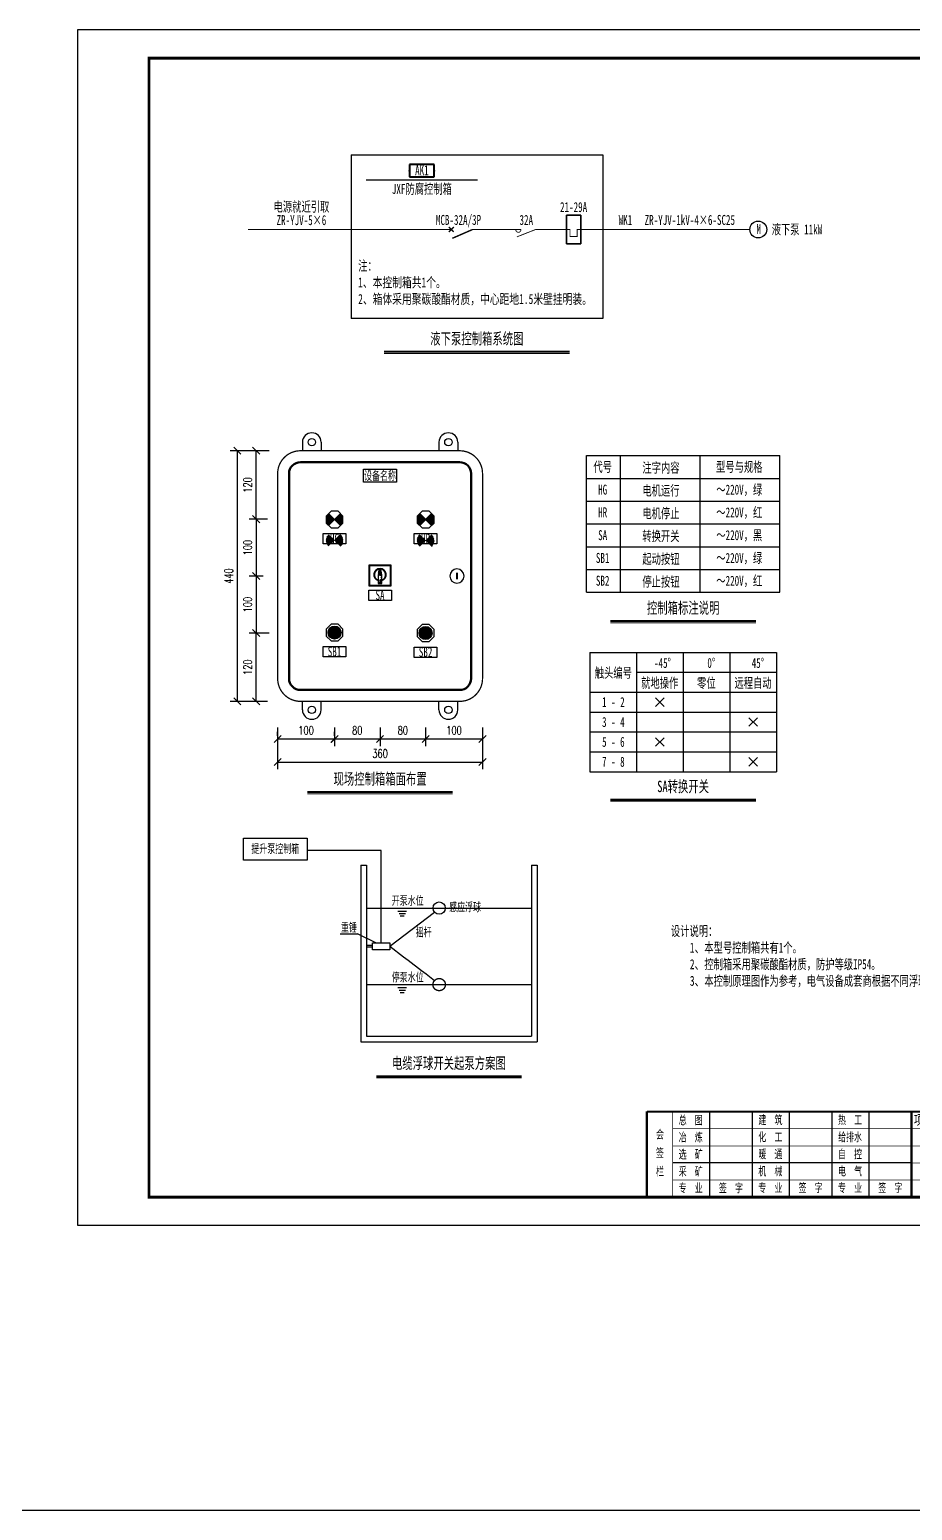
# Model space of a CAD drawing. Header units: millimetres. Extents: x 401220 to 2750366, y -101310 to 943175.
# Drawn here: x 1328851 to 1359874, y 690022 to 742022 of the extents above; entities that cross this region are included whole.
import ezdxf
from ezdxf.enums import TextEntityAlignment as Align

# ---------------------------------------------------------------- set-up
doc = ezdxf.new("R2010")
doc.units = ezdxf.units.MM
for name, pattern in [('事故照明', [800, 600, 0, -200, 0]), ('常规', [20, 10, 0, 10]), ('接地线', [1460, 500, 500, -200, 60, -200])]:
    doc.linetypes.add(name, pattern=pattern)
for name, color, linetype in [('1', 7, 'Continuous'), ('4', 1, 'Continuous'), ('TEXT', 4, 'Continuous'), ('动力平面导线层', 3, '常规'), ('动力平面设备层', 1, 'Continuous'), ('图框', 7, 'Continuous'), ('文字', 7, 'Continuous'), ('标注-照明', 7, 'Continuous'), ('照明平面导线层', 3, 'Continuous'), ('照明平面设备层', 1, 'Continuous'), ('电气-接地设计-接地线', 3, '接地线'), ('高低压系统', 4, 'Continuous')]:
    doc.layers.add(name, color=color, linetype=linetype)
doc.layers.add('CAXA0层', color=7, linetype='Continuous', lineweight=25)
doc.layers.add('SW', color=8, linetype='Continuous', lineweight=20)
doc.styles.add('DIM_FONT', font='txt.shx', dxfattribs={"width": 0.7, "bigfont": 'hzdx.shx'})
doc.styles.add('HZ', font='simsun.ttf', dxfattribs={"width": 0.75})
doc.styles.add('标准', font='NSimSun.ttf', dxfattribs={"width": 0.667})
doc.dimstyles.new('副本 DIM20', dxfattribs={"dimtxt": 300, "dimasz": 2, "dimexe": 250, "dimexo": 300, "dimgap": 150, "dimtad": 1, "dimdec": 4, "dimlfac": 0.05, "dimzin": 0, "dimdsep": 46, "dimtxsty": 'DIM_FONT', "dimblk1": '_DIMX', "dimblk2": '_DIMX', "dimsah": 1, "dimcen": 0.09, "dimadec": 0, "dimazin": 0, "dimtfac": 1, "dimtdec": 4, "dimtix": 1, "dimtmove": 2, "dimatfit": 3, "dimldrblk": '_DIMX', "dimfxl": 250, "dimtolj": 1, "dimtzin": 0, "dimarcsym": 0})

# ---------------------------------------------------------------- blocks, each defined once
blk = doc.blocks.new('_Oblique')
at = {"color": 0, "linetype": 'ByBlock', "lineweight": -2}
blk.add_line((-0.5, -0.5), (0.5, 0.5), dxfattribs=at)
blk = doc.blocks.new('*D37')
at = {"layer": '1', "color": 3, "linetype": 'ByBlock', "lineweight": -2}
for p, q in [((1336886, 727232), (1335900, 727232)), ((1336150, 727232), (1336150, 718432)), ((1336886, 718432), (1335900, 718432))]:
    blk.add_line(p, q, dxfattribs=at)
at = {"layer": 'Defpoints', "color": 0, "linetype": 'ByBlock'}
for p in [(1337186, 727232), (1336150, 718432), (1337186, 718432)]:
    blk.add_point(p, dxfattribs=at)
at = {"layer": '1', "color": 3, "linetype": 'ByBlock', "lineweight": -2, "xscale": 250, "yscale": 250, "zscale": 250}
for p, rotation in [((1336150, 727232), 90), ((1336150, 718432), 270)]:
    blk.add_blockref('_Oblique', p, dxfattribs=dict(at, rotation=rotation))
at = {"layer": '1', "color": 7, "linetype": 'ByBlock', "insert": (1335850, 722832), "char_height": 300, "attachment_point": 5, "rotation": 90, "style": 'DIM_FONT'}
blk.add_mtext('\\A1;440', dxfattribs=at)
blk = doc.blocks.new('_DIMX')
blk.add_line((-150, 0), (150, 0))
at = {"const_width": 50}
blk.add_lwpolyline([(-70, -70), (70, 70)], dxfattribs=at)
blk = doc.blocks.new('*D38')
at = {"layer": '1', "color": 3, "linetype": 'ByBlock', "lineweight": -2}
for p, q in [((1337268, 720832), (1336564, 720832)), ((1336814, 718432), (1336814, 720832)), ((1337209, 718432), (1336564, 718432))]:
    blk.add_line(p, q, dxfattribs=at)
at = {"layer": 'Defpoints', "color": 0, "linetype": 'ByBlock'}
for p in [(1336814, 720832), (1337568, 720832), (1337509, 718432)]:
    blk.add_point(p, dxfattribs=at)
at = {"layer": '1', "color": 3, "linetype": 'ByBlock', "lineweight": -2, "xscale": 250, "yscale": 250, "zscale": 250}
for p, rotation in [((1336814, 720832), 90), ((1336814, 718432), 270)]:
    blk.add_blockref('_Oblique', p, dxfattribs=dict(at, rotation=rotation))
at = {"layer": '1', "color": 7, "linetype": 'ByBlock', "insert": (1336514, 719632), "char_height": 300, "attachment_point": 5, "rotation": 90, "style": 'DIM_FONT'}
blk.add_mtext('\\A1;120', dxfattribs=at)
blk = doc.blocks.new('*D39')
at = {"layer": '1', "color": 3, "linetype": 'ByBlock', "lineweight": -2}
for p, q in [((1336992, 722832), (1336564, 722832)), ((1336814, 722832), (1336814, 720832)), ((1337054, 720832), (1336564, 720832))]:
    blk.add_line(p, q, dxfattribs=at)
at = {"layer": 'Defpoints', "color": 0, "linetype": 'ByBlock'}
for p in [(1337292, 722832), (1336814, 720832), (1337354, 720832)]:
    blk.add_point(p, dxfattribs=at)
at = {"layer": '1', "color": 3, "linetype": 'ByBlock', "lineweight": -2, "xscale": 250, "yscale": 250, "zscale": 250}
for p, rotation in [((1336814, 722832), 90), ((1336814, 720832), 270)]:
    blk.add_blockref('_Oblique', p, dxfattribs=dict(at, rotation=rotation))
at = {"layer": '1', "color": 7, "linetype": 'ByBlock', "insert": (1336514, 721832), "char_height": 300, "attachment_point": 5, "rotation": 90, "style": 'DIM_FONT'}
blk.add_mtext('\\A1;100', dxfattribs=at)
blk = doc.blocks.new('*D40')
at = {"layer": '1', "color": 3, "linetype": 'ByBlock', "lineweight": -2}
for p, q in [((1336992, 724832), (1336564, 724832)), ((1336814, 724832), (1336814, 722832)), ((1337054, 722832), (1336564, 722832))]:
    blk.add_line(p, q, dxfattribs=at)
at = {"layer": 'Defpoints', "color": 0, "linetype": 'ByBlock'}
for p in [(1337292, 724832), (1336814, 722832), (1337354, 722832)]:
    blk.add_point(p, dxfattribs=at)
at = {"layer": '1', "color": 3, "linetype": 'ByBlock', "lineweight": -2, "xscale": 250, "yscale": 250, "zscale": 250}
for p, rotation in [((1336814, 724832), 90), ((1336814, 722832), 270)]:
    blk.add_blockref('_Oblique', p, dxfattribs=dict(at, rotation=rotation))
at = {"layer": '1', "color": 7, "linetype": 'ByBlock', "insert": (1336514, 723832), "char_height": 300, "attachment_point": 5, "rotation": 90, "style": 'DIM_FONT'}
blk.add_mtext('\\A1;100', dxfattribs=at)
blk = doc.blocks.new('*D41')
at = {"layer": '1', "color": 3, "linetype": 'ByBlock', "lineweight": -2}
for p, q in [((1337268, 727232), (1336564, 727232)), ((1336814, 724832), (1336814, 727232)), ((1337209, 724832), (1336564, 724832))]:
    blk.add_line(p, q, dxfattribs=at)
at = {"layer": 'Defpoints', "color": 0, "linetype": 'ByBlock'}
for p in [(1336814, 727232), (1337568, 727232), (1337509, 724832)]:
    blk.add_point(p, dxfattribs=at)
at = {"layer": '1', "color": 3, "linetype": 'ByBlock', "lineweight": -2, "xscale": 250, "yscale": 250, "zscale": 250}
for p, rotation in [((1336814, 727232), 90), ((1336814, 724832), 270)]:
    blk.add_blockref('_Oblique', p, dxfattribs=dict(at, rotation=rotation))
at = {"layer": '1', "color": 7, "linetype": 'ByBlock', "insert": (1336514, 726032), "char_height": 300, "attachment_point": 5, "rotation": 90, "style": 'DIM_FONT'}
blk.add_mtext('\\A1;120', dxfattribs=at)
blk = doc.blocks.new('*D42')
at = {"layer": '1', "color": 3, "linetype": 'ByBlock', "lineweight": -2}
for p, q in [((1341167, 717510), (1341167, 716864)), ((1341167, 717114), (1342768, 717114)), ((1342768, 717510), (1342768, 716864))]:
    blk.add_line(p, q, dxfattribs=at)
at = {"layer": 'Defpoints', "color": 0, "linetype": 'ByBlock'}
for p in [(1341167, 717810), (1342768, 717810), (1342768, 717114)]:
    blk.add_point(p, dxfattribs=at)
at = {"layer": '1', "color": 3, "linetype": 'ByBlock', "lineweight": -2, "xscale": 250, "yscale": 250, "zscale": 250, "rotation": 180}
blk.add_blockref('_Oblique', (1341167, 717114), dxfattribs=at)
at = {"layer": '1', "color": 3, "linetype": 'ByBlock', "lineweight": -2, "xscale": 250, "yscale": 250, "zscale": 250}
blk.add_blockref('_Oblique', (1342768, 717114), dxfattribs=at)
at = {"layer": '1', "color": 7, "linetype": 'ByBlock', "insert": (1341967, 717414), "char_height": 300, "attachment_point": 5, "style": 'DIM_FONT'}
blk.add_mtext('\\A1;80', dxfattribs=at)
blk = doc.blocks.new('*D43')
at = {"layer": '1', "color": 3, "linetype": 'ByBlock', "lineweight": -2}
for p, q in [((1342768, 717510), (1342768, 716864)), ((1342768, 717114), (1344768, 717114)), ((1344768, 717510), (1344768, 716864))]:
    blk.add_line(p, q, dxfattribs=at)
at = {"layer": 'Defpoints', "color": 0, "linetype": 'ByBlock'}
for p in [(1342768, 717810), (1344768, 717810), (1344768, 717114)]:
    blk.add_point(p, dxfattribs=at)
at = {"layer": '1', "color": 3, "linetype": 'ByBlock', "lineweight": -2, "xscale": 250, "yscale": 250, "zscale": 250, "rotation": 180}
blk.add_blockref('_Oblique', (1342768, 717114), dxfattribs=at)
at = {"layer": '1', "color": 3, "linetype": 'ByBlock', "lineweight": -2, "xscale": 250, "yscale": 250, "zscale": 250}
blk.add_blockref('_Oblique', (1344768, 717114), dxfattribs=at)
at = {"layer": '1', "color": 7, "linetype": 'ByBlock', "insert": (1343768, 717414), "char_height": 300, "attachment_point": 5, "style": 'DIM_FONT'}
blk.add_mtext('\\A1;100', dxfattribs=at)
blk = doc.blocks.new('*D44')
at = {"layer": '1', "color": 3, "linetype": 'ByBlock', "lineweight": -2}
for p, q in [((1337568, 717510), (1337568, 716049)), ((1344768, 717510), (1344768, 716049)), ((1337568, 716299), (1344768, 716299))]:
    blk.add_line(p, q, dxfattribs=at)
at = {"layer": 'Defpoints', "color": 0, "linetype": 'ByBlock'}
for p in [(1337568, 717810), (1344768, 717810), (1344768, 716299)]:
    blk.add_point(p, dxfattribs=at)
at = {"layer": '1', "color": 3, "linetype": 'ByBlock', "lineweight": -2, "xscale": 250, "yscale": 250, "zscale": 250, "rotation": 180}
blk.add_blockref('_Oblique', (1337568, 716299), dxfattribs=at)
at = {"layer": '1', "color": 3, "linetype": 'ByBlock', "lineweight": -2, "xscale": 250, "yscale": 250, "zscale": 250}
blk.add_blockref('_Oblique', (1344768, 716299), dxfattribs=at)
at = {"layer": '1', "color": 7, "linetype": 'ByBlock', "insert": (1341168, 716599), "char_height": 300, "attachment_point": 5, "style": 'DIM_FONT'}
blk.add_mtext('\\A1;360', dxfattribs=at)
blk = doc.blocks.new('*D45')
at = {"layer": '1', "color": 3, "linetype": 'ByBlock', "lineweight": -2}
for p, q in [((1337568, 717226), (1337568, 717364)), ((1337568, 717114), (1339568, 717114)), ((1339568, 717226), (1339568, 717364))]:
    blk.add_line(p, q, dxfattribs=at)
at = {"layer": 'Defpoints', "color": 0, "linetype": 'ByBlock'}
for p in [(1339568, 717114), (1337568, 716926), (1339568, 716926)]:
    blk.add_point(p, dxfattribs=at)
at = {"layer": '1', "color": 3, "linetype": 'ByBlock', "lineweight": -2, "xscale": 250, "yscale": 250, "zscale": 250, "rotation": 180}
blk.add_blockref('_Oblique', (1337568, 717114), dxfattribs=at)
at = {"layer": '1', "color": 3, "linetype": 'ByBlock', "lineweight": -2, "xscale": 250, "yscale": 250, "zscale": 250}
blk.add_blockref('_Oblique', (1339568, 717114), dxfattribs=at)
at = {"layer": '1', "color": 7, "linetype": 'ByBlock', "insert": (1338568, 717414), "char_height": 300, "attachment_point": 5, "style": 'DIM_FONT'}
blk.add_mtext('\\A1;100', dxfattribs=at)
blk = doc.blocks.new('*D46')
at = {"layer": '1', "color": 3, "linetype": 'ByBlock', "lineweight": -2}
for p, q in [((1339565, 717510), (1339565, 716864)), ((1339565, 717114), (1341167, 717114)), ((1341167, 717510), (1341167, 716864))]:
    blk.add_line(p, q, dxfattribs=at)
at = {"layer": 'Defpoints', "color": 0, "linetype": 'ByBlock'}
for p in [(1339565, 717810), (1341167, 717810), (1341167, 717114)]:
    blk.add_point(p, dxfattribs=at)
at = {"layer": '1', "color": 3, "linetype": 'ByBlock', "lineweight": -2, "xscale": 250, "yscale": 250, "zscale": 250, "rotation": 180}
blk.add_blockref('_Oblique', (1339565, 717114), dxfattribs=at)
at = {"layer": '1', "color": 3, "linetype": 'ByBlock', "lineweight": -2, "xscale": 250, "yscale": 250, "zscale": 250}
blk.add_blockref('_Oblique', (1341167, 717114), dxfattribs=at)
at = {"layer": '1', "color": 7, "linetype": 'ByBlock', "insert": (1340366, 717414), "char_height": 300, "attachment_point": 5, "style": 'DIM_FONT'}
blk.add_mtext('\\A1;80', dxfattribs=at)
blk = doc.blocks.new('PLA1')
at = {"color": 0, "linetype": 'ByBlock', "lineweight": -2}
for p, q in [((-500, 500), (-500, 0)), ((500, 500), (-500, 500)), ((-500, 0), (500, 0)), ((500, 0), (500, 500))]:
    blk.add_line(p, q, dxfattribs=at)
for p in [(-500, 250), (0, 500), (0, 0), (500, 250)]:
    blk.add_point(p, dxfattribs=at)
blk = doc.blocks.new('JJH')
at = {"color": 3, "linetype": '常规', "lineweight": 35}
for p, q in [((-500, -500), (-500, 0)), ((500, 0), (-500, 0)), ((500, -500), (500, 0)), ((-500, -500), (500, -500))]:
    blk.add_line(p, q, dxfattribs=at)
at = {"color": 3, "linetype": '常规', "lineweight": 35, "const_width": 30}
blk.add_lwpolyline([(0, 100), (0, -125), (-250, -125), (-250, -375), (0, -375), (0, -600)], dxfattribs=at)
blk = doc.blocks.new('GGF')
at = {"layer": '照明平面导线层', "color": 3, "linetype": '常规', "lineweight": 25, "ltscale": 2, "const_width": 30}
for points in [[(0, 0), (0, -365)], [(0, -1065), (-261, -402)], [(0, -365), (0, -544)], [(0, -1065), (0, -1429)]]:
    blk.add_lwpolyline(points, dxfattribs=at)
blk.add_lwpolyline([(0, -544, -1.122007), (0, -365, -1.343832)], format="xyb", dxfattribs=at)
blk = doc.blocks.new('DYDQ0201')
at = {"color": 0}
for points, const_width in [([(0, 0), (0, -3.75)], 0.3), ([(0, -11.25), (-3.11, -4.12)], 0.5), ([(0.86, -4.61), (-0.86, -2.89)], 0.5), ([(-0.86, -4.61), (0.86, -2.89)], 0.5), ([(0, -11.25), (0, -15)], 0.3)]:
    blk.add_lwpolyline(points, dxfattribs=dict(at, const_width=const_width))
blk = doc.blocks.new('3')
at = {"layer": 'TEXT', "color": 7, "lineweight": 25, "style": 'HZ', "width": 0.75}
for s, height, p in [('铜陵有色设计研究院有限责任公司', 400, (221501, 249018)), ('Tongling Nonferrous Design and Research Institute Co.,Ltd.', 200, (221613, 248659))]:
    blk.add_text(s, height=height, dxfattribs=at).set_placement(p)
blk = doc.blocks.new('铜陵有色图签02')
at = {"layer": '图框', "linetype": 'Continuous', "lineweight": 50}
for p, q in [((-38401, 3003), (-38401, 1)), ((-29100, 3001), (-29100, 0))]:
    blk.add_line(p, q, dxfattribs=at)
at = {"layer": '图框', "color": 7, "linetype": 'Continuous', "lineweight": 25}
for p, q in [((-36201, 3010), (-36201, 9)), ((-34701, 3010), (-34701, 9)), ((-33401, 3017), (-33401, 16)), ((-31901, 3017), (-31901, 16)), ((-30601, 3017), (-30601, 16)), ((-29100, 1201), (-37501, 1201))]:
    blk.add_line(p, q, dxfattribs=at)
at = {"layer": '图框', "color": 7, "linetype": 'Continuous', "lineweight": 35}
for p, q in [((-27300, 3001), (-27300, 1)), ((-21600, 1197), (-21600, -3)), ((-17100, 1200), (-17100, 0)), ((-15450, 0), (-15450, 1200)), ((-14550, 1200), (-14550, 0)), ((-12000, 1201), (-12000, 1)), ((-6900, 1202), (-6900, 2))]:
    blk.add_line(p, q, dxfattribs=at)
at = {"layer": '图框', "lineweight": 25}
blk.add_line((-17723, 1830), (-13223, 1830), dxfattribs=at)
at = {"layer": '图框', "lineweight": 70, "const_width": 70}
blk.add_lwpolyline([(-17980, 3001), (0, 3001), (-38401, 3001)], dxfattribs=at)
at = {"layer": '图框', "color": 7, "linetype": 'Continuous', "lineweight": 25, "const_width": 25}
for points in [[(-37501, 3000), (-37501, 0)], [(-25800, 3001), (-25800, 1)], [(-24300, 3001), (-24300, 1)], [(-23100, 2401), (-37501, 2401)], [(-23100, 1801), (-37501, 1801)], [(-23100, 1201), (-29100, 1201)], [(-12900, 600), (-18000, 600), (-37501, 600)], [(-602, 943), (-932, 371), (-272, 371), (-602, 943)]]:
    blk.add_lwpolyline(points, dxfattribs=at)
at = {"layer": '图框', "linetype": 'Continuous', "lineweight": 50, "const_width": 50}
for points in [[(-23100, 3001), (-23100, 1)], [(-18000, 3000), (-18000, 0)]]:
    blk.add_lwpolyline(points, dxfattribs=at)
at = {"layer": '图框', "lineweight": 50, "const_width": 50}
for points in [[(-12900, 3001), (-12900, 1)], [(-7800, 3001), (-7800, 1)], [(0, 3000), (0, 0)], [(-23100, 1200), (0, 1200)]]:
    blk.add_lwpolyline(points, dxfattribs=at)
at = {"layer": '图框', "lineweight": 25, "const_width": 35}
blk.add_lwpolyline([(-17723, 1930), (-13223, 1930)], dxfattribs=at)
at = {"layer": '图框', "color": 7, "linetype": 'Continuous', "lineweight": 35, "const_width": 25}
blk.add_lwpolyline([(-1200, 1201), (-1200, 0)], dxfattribs=at)
at = {"layer": '图框', "linetype": 'Continuous', "lineweight": 70, "const_width": 70}
blk.add_lwpolyline([(-38401, 1), (0, 0)], dxfattribs=at)
at = {"layer": '图框', "lineweight": 25}
blk.add_blockref('3', (-228268, -246986), dxfattribs=at)
at = {"layer": 'TEXT', "color": 7, "lineweight": 25, "style": '标准', "width": 0.667}
for s, height, p in [('总  图', 300, (-36862, 2555)), ('建  筑', 300, (-34062, 2562)), ('热  工', 300, (-31262, 2562)), ('项目负责人', 350, (-28197, 2541)), ('会', 300, (-37942, 2054)), ('冶  炼', 300, (-36862, 1955)), ('化  工', 300, (-34062, 1962)), ('给排水', 300, (-31262, 1962)), ('审  定', 350, (-28197, 1941)), ('签', 300, (-37942, 1404)), ('选  矿', 300, (-36862, 1355)), ('暖  通', 300, (-34062, 1362)), ('自  控', 300, (-31262, 1362)), ('审  核', 350, (-28197, 1341)), ('栏', 300, (-37942, 754)), ('采  矿', 300, (-36862, 754)), ('机  械', 300, (-34062, 761)), ('电  气', 300, (-31262, 761)), ('校  对', 350, (-28197, 741)), ('项目编号', 350, (-22343, 730)), ('专业', 350, (-17559, 730)), ('比例', 350, (-15009, 730)), ('所属', 350, (-12438, 730)), ('专  业', 300, (-34062, 177)), ('签  字', 300, (-32649, 177)), ('专  业', 300, (-31262, 177)), ('签  字', 300, (-29849, 177)), ('设  计', 350, (-28197, 139)), ('设计阶段', 350, (-22343, 130)), ('图幅', 350, (-17559, 130)), ('日期', 350, (-15009, 130)), ('图号', 350, (-7339, 495)), ('专  业', 300, (-36862, 170)), ('签  字', 300, (-35449, 170)), ('图号', 350, (-12438, 130))]:
    blk.add_text(s, height=height, dxfattribs=at).set_placement(p, align=Align.CENTER)

msp = doc.modelspace()

# ---------------------------------------------------------------- hatches: boundary and pattern name
at = {"linetype": 'ByBlock', "lineweight": 25}
h = msp.add_hatch(dxfattribs=at)
h.set_pattern_fill('ANSI31', color=3, scale=184.8, style=0)
h.set_pattern_definition([(45, (775165.617, 727011.725), (-16.3341666, 16.3341666), [])])
h.paths.add_polyline_path([(1339567.97687, 724816.76335), (1339359.07318, 725026.01419, 0.1991281417), (1339272.29687, 724816.76335, 0.1986966109), (1339358.72603, 724607.85967)])
h.paths.add_polyline_path([(1339777.22771, 725025.66703), (1339567.97687, 724816.76335), (1339776.88055, 724607.51251, 0.1991281417), (1339863.65687, 724816.76335, 0.1986966109)])
h = msp.add_hatch(dxfattribs=at)
h.set_pattern_fill('ANSI31', color=1, scale=184.8, style=0)
h.set_pattern_definition([(45, (779755.47, 727011.725), (-16.3341666, 16.3341666), [])])
h.paths.add_polyline_path([(1342767.97687, 724816.76335), (1342559.07318, 725026.01419, 0.1991281417), (1342472.29687, 724816.76335, 0.1986966109), (1342558.72603, 724607.85967)])
h.paths.add_polyline_path([(1342977.22771, 725025.66703), (1342767.97687, 724816.76335), (1342976.88055, 724607.51251, 0.1991281417), (1343063.65687, 724816.76335, 0.1986966109)])
h = msp.add_hatch(dxfattribs=at)
h.set_pattern_fill('ANSI31', color=3, scale=184.8, style=0)
h.set_pattern_definition([(45, (775165.617, 726276.7), (-16.3341666, 16.3341666), [])])
h.paths.add_polyline_path([(1339567.97687, 724081.73913), (1339359.07318, 724290.98997, 0.1991281417), (1339272.29687, 724081.73913, 0.1986966109), (1339358.72603, 723872.83545)])
h.paths.add_polyline_path([(1339777.22771, 724290.64281), (1339567.97687, 724081.73913), (1339776.88055, 723872.48829, 0.1991281417), (1339863.65687, 724081.73913, 0.1986966109)])
h = msp.add_hatch(dxfattribs=at)
h.set_pattern_fill('ANSI31', color=1, scale=184.8, style=0)
h.set_pattern_definition([(45, (779755.47, 726276.7), (-16.3341666, 16.3341666), [])])
h.paths.add_polyline_path([(1342767.97687, 724081.73913), (1342559.07318, 724290.98997, 0.1991281417), (1342472.29687, 724081.73913, 0.1986966109), (1342558.72603, 723872.83545)])
h.paths.add_polyline_path([(1342977.22771, 724290.64281), (1342767.97687, 724081.73913), (1342976.88055, 723872.48829, 0.1991281417), (1343063.65687, 724081.73913, 0.1986966109)])
at = {"layer": '文字', "linetype": 'ByBlock', "ltscale": 0.2}
h = msp.add_hatch(dxfattribs=at)
h.set_pattern_fill('ANSI31', color=0, scale=308, style=0)
h.set_pattern_definition([(45, (-2022937.975, 2095820.533), (-27.22361108, 27.22361108), [])])
edge = h.paths.add_edge_path()
edge.add_line((1341227.56854, 722569.15416), (1341227.56854, 722844.45218))
edge.add_line((1341102.86544, 722844.4517), (1341102.86544, 722569.15416))
edge.add_arc((1340331.18408, 722844.4517), 896.38446, 359.999999999, 366.231131725)
edge.add_arc((1340747.00618, 722889.85306), 478.09114, 6.231131716, 14.766974325)
edge.add_arc((1341005.89893, 722958.09585), 210.3552, 14.766974338, 32.471625258)
edge.add_arc((1341165.21699, 723059.48176), 21.51308, 32.47162527, 90.000000016)
edge.add_arc((1341165.21699, 723059.48176), 21.51308, 90.000000007, 147.528374752)
edge.add_arc((1341324.53505, 722958.09585), 210.3552, 147.528374742, 165.233025662)
edge.add_arc((1341583.4278, 722889.85306), 478.09114, 165.233025662, 173.76886827)
edge.add_arc((1341999.2499, 722844.4517), 896.38446, 173.768868275, 180.000000001)
edge.add_line((1341102.86544, 722569.15416), (1341227.56854, 722569.15416))
at = {"layer": '电气-接地设计-接地线', "linetype": 'ByBlock', "ltscale": 0.2}
h = msp.add_hatch(color=3, dxfattribs=at)
edge = h.paths.add_edge_path()
edge.add_arc((1339567.97687, 720847.80114), 230.34819, 0, 360)
h = msp.add_hatch(color=1, dxfattribs=at)
edge = h.paths.add_edge_path()
edge.add_arc((1342767.97687, 720832.28353), 230.34819, 0, 360)

# ---------------------------------------------------------------- linework, layer by layer
at = {"color": 0, "lineweight": -3, "ltscale": 100}
for p, q in [((1340145.82967, 737620.83451), (1348990.68606, 737620.83451)), ((1340145.82967, 737620.83451), (1340145.82967, 731881.70591)), ((1348990.68606, 737620.83451), (1348990.68606, 731881.70591)), ((1348990.68606, 731881.70591), (1340145.82967, 731881.70591))]:
    msp.add_line(p, q, dxfattribs=at)
at = {"color": 3, "linetype": 'ByBlock', "lineweight": 25}
for p, q in [((1339777.22771, 725025.66703), (1339358.72603, 724607.85967)), ((1339776.88055, 724607.51251), (1339359.07318, 725026.01419))]:
    msp.add_line(p, q, dxfattribs=at)
at = {"color": 1, "linetype": 'ByBlock', "lineweight": 25}
for p, q in [((1342977.22771, 725025.66703), (1342558.72603, 724607.85967)), ((1342976.88055, 724607.51251), (1342559.07318, 725026.01419))]:
    msp.add_line(p, q, dxfattribs=at)
at = {"color": 0, "linetype": 'ByBlock', "lineweight": 25}
for p, q in [((1341102.86544, 722844.4517), (1341102.86544, 722569.15416)), ((1341227.56854, 722569.15416), (1341227.56854, 722844.45218)), ((1341102.86544, 722569.15416), (1341227.56854, 722569.15416))]:
    msp.add_line(p, q, dxfattribs=at)
for p, q in [((1341210.80517, 713190.53976), (1338603.09496, 713190.53976)), ((1341210.80517, 709957.23319), (1341210.80517, 713190.53976)), ((1340485.69259, 712674.20016), (1340485.69259, 706474.20016)), ((1340485.69259, 712674.20016), (1340685.69259, 712674.20016)), ((1340685.69259, 712674.20016), (1340685.69259, 706674.20016)), ((1346485.69259, 712674.20016), (1346485.69259, 706674.20016)), ((1346485.69259, 712674.20016), (1346685.69259, 712674.20016)), ((1346685.69259, 712674.20016), (1346685.69259, 706474.20016)), ((1340685.69259, 711174.20016), (1346485.69259, 711174.20016)), ((1341514.88446, 709829.71205), (1343085.74092, 711027.20072)), ((1340906.72588, 709858.19428), (1340685.69259, 709858.19428)), ((1340906.72588, 709798.07725), (1340685.69259, 709798.07725)), ((1340685.69259, 708485.22395), (1346485.69259, 708485.22395)), ((1340485.69259, 706474.20016), (1346685.69259, 706474.20016)), ((1340685.69259, 706674.20016), (1346485.69259, 706674.20016))]:
    msp.add_line(p, q)
at = {"color": 0}
for p in [(1339768.28295, 710272.54883), (1341020.23938, 709957.23319)]:
    msp.add_line(p, (1340376.3266, 710272.54883), dxfattribs=at)
at = {"linetype": '事故照明'}
msp.add_line((1341514.88446, 709829.71205), (1343085.74092, 708632.22338), dxfattribs=at)
at = {"color": 3}
msp.add_line((1608777.09319, 690021.73148), (1079541.26295, 690021.73148), dxfattribs=at)
at = {"color": 4, "linetype": 'ByBlock', "lineweight": 35, "const_width": 30}
msp.add_lwpolyline([(1347618.44408, 735004.20014), (1347843.44408, 735004.20014)], dxfattribs=at)
at = {"color": 252, "linetype": 'ByBlock', "lineweight": 50}
for points in [[(1338367.97687, 726832.28353, 0.4142135624), (1337967.97687, 726432.28353)], [(1344367.97687, 726432.28353, 0.4142135624), (1343967.97687, 726832.28353)], [(1337967.97687, 719232.28353, 0.4142135624), (1338367.97687, 718832.28353)], [(1343967.97687, 718832.28353, 0.4142135624), (1344367.97687, 719232.28353)]]:
    msp.add_lwpolyline(points, format="xyb", dxfattribs=at)
for points in [[(1338367.97687, 726832.28353), (1343967.97687, 726832.28353)], [(1337967.97687, 719232.28353), (1337967.97687, 726432.28353)], [(1344367.97687, 726432.28353), (1344367.97687, 719232.28353)], [(1343967.97687, 718832.28353), (1338367.97687, 718832.28353)]]:
    msp.add_lwpolyline(points, dxfattribs=at)
at = {"color": 0, "linetype": 'ByBlock', "lineweight": 25}
for points in [[(1340588.34392, 726582.28353), (1341747.60982, 726582.28353), (1341747.60982, 726126.25743), (1340588.34392, 726126.25743)], [(1339168.91287, 724325.45372), (1339967.04086, 724325.45372), (1339967.04086, 723962.63397), (1339168.91287, 723962.63397)], [(1342368.91287, 724325.45372), (1343167.04086, 724325.45372), (1343167.04086, 723962.63397), (1342368.91287, 723962.63397)], [(1340784.04372, 723226.21223), (1341546.47833, 723226.21223), (1341546.47833, 722473.94031), (1340784.04372, 722473.94031)], [(1340767.55495, 722340.9739), (1341565.68294, 722340.9739), (1341565.68294, 721978.15415), (1340767.55495, 721978.15415)], [(1339168.91287, 720356.49408), (1339967.04086, 720356.49408), (1339967.04086, 719993.67432), (1339168.91287, 719993.67432)], [(1342368.91287, 720340.97648), (1343167.04086, 720340.97648), (1343167.04086, 719978.15672), (1342368.91287, 719978.15672)]]:
    msp.add_lwpolyline(points, close=True, dxfattribs=at)
at = {"color": 3, "linetype": 'ByBlock', "lineweight": 25}
msp.add_lwpolyline([(1339445.5022, 725112.44335), (1339272.29687, 724939.23802), (1339272.29687, 724694.28868), (1339445.5022, 724521.08335), (1339690.45153, 724521.08335), (1339863.65687, 724694.28868), (1339863.65687, 724939.23802), (1339690.45153, 725112.44335)], close=True, dxfattribs=at)
at = {"color": 1, "linetype": 'ByBlock', "lineweight": 25}
msp.add_lwpolyline([(1342645.5022, 725112.44335), (1342472.29687, 724939.23802), (1342472.29687, 724694.28868), (1342645.5022, 724521.08335), (1342890.45153, 724521.08335), (1343063.65687, 724694.28868), (1343063.65687, 724939.23802), (1342890.45153, 725112.44335)], close=True, dxfattribs=at)
at = {"color": 0, "linetype": 'ByBlock', "lineweight": 25}
msp.add_lwpolyline([(1341227.56854, 722844.4517), (1341222.27282, 722941.74483), (1341209.30619, 723011.71296, 0.077405152), (1341183.36665, 723071.03174), (1341165.21699, 723080.99484), (1341147.06732, 723071.03174), (1341121.12778, 723011.71296, 0.0372618705), (1341108.16116, 722941.74483), (1341102.86544, 722844.4517)], format="xyb", dxfattribs=at)
at = {"color": 3, "linetype": 'ByBlock', "const_width": 64}
msp.add_lwpolyline([(1343868.23312, 722952.10418), (1343868.23312, 722716.13989)], dxfattribs=at)
at = {"linetype": 'ByBlock', "lineweight": 25}
for points in [[(1339445.5022, 721143.48371), (1339272.29687, 720970.27837), (1339272.29687, 720725.32904), (1339445.5022, 720552.12371), (1339690.45153, 720552.12371), (1339863.65687, 720725.32904), (1339863.65687, 720970.27837), (1339690.45153, 721143.48371)], [(1342645.5022, 721127.9661), (1342472.29687, 720954.76077), (1342472.29687, 720709.81143), (1342645.5022, 720536.6061), (1342890.45153, 720536.6061), (1343063.65687, 720709.81143), (1343063.65687, 720954.76077), (1342890.45153, 721127.9661)]]:
    msp.add_lwpolyline(points, close=True, dxfattribs=at)
at = {"color": 4}
msp.add_lwpolyline([(1336364.1661, 713631.71797), (1338603.09496, 713631.71797), (1338603.09496, 712851.24748), (1336364.1661, 712851.24748)], close=True, dxfattribs=at)
at = {"color": 3}
msp.add_lwpolyline([(1340906.72588, 709957.23319), (1341514.88446, 709957.23319), (1341514.88446, 709702.19091), (1340906.72588, 709702.19091)], close=True, dxfattribs=at)
at = {"color": 1, "lineweight": 30, "ltscale": 100}
msp.add_circle((1354457.17677, 735004.20014), 295.9, dxfattribs=at)
msp.add_circle((1343243.77555, 711174.20016), 215.83275)
at = {"linetype": '事故照明'}
msp.add_circle((1343243.77555, 708485.22395), 215.83275, dxfattribs=at)
at = {"color": 0, "linetype": 'ByBlock', "lineweight": 25}
for radius, start, end in [(216.4831, 286.73947867, 253.26052133), (200.7336, 288.09650246, 251.90349754)]:
    msp.add_arc((1341165.21699, 722880.26123), radius, start, end, dxfattribs=at)
at = {"color": 3, "linetype": 'ByBlock'}
for start, end in [(90, 270), (270, 90)]:
    msp.add_arc((1343867.97687, 722832.28353), 250, start, end, dxfattribs=at)
at = {"layer": '4', "color": 0, "linetype": 'ByBlock'}
for p, q in [((1338437.97687, 727532.28353), (1338437.97687, 727232.28353)), ((1339097.97687, 727532.28353), (1339097.97687, 727232.28353)), ((1343237.97687, 727532.28353), (1343237.97687, 727232.28353)), ((1343897.97687, 727532.28353), (1343897.97687, 727232.28353)), ((1338437.97687, 718132.28353), (1338437.97687, 718432.28353)), ((1339097.97687, 718132.28353), (1339097.97687, 718432.28353)), ((1343237.97687, 718132.28353), (1343237.97687, 718432.28353)), ((1343897.97687, 718132.28353), (1343897.97687, 718432.28353))]:
    msp.add_line(p, q, dxfattribs=at)
at = {"layer": '4', "color": 0, "linetype": 'ByBlock', "const_width": 45}
for points in [[(1338367.97687, 727232.28353, 0.4142135624), (1337567.97687, 726432.28353)], [(1344767.97687, 726432.28353, 0.4142135624), (1343967.97687, 727232.28353)], [(1337567.97687, 719232.28353, 0.4142135624), (1338367.97687, 718432.28353)], [(1343967.97687, 718432.28353, 0.4142135624), (1344767.97687, 719232.28353)]]:
    msp.add_lwpolyline(points, format="xyb", dxfattribs=at)
for points in [[(1338367.97687, 727232.28353), (1343967.97687, 727232.28353)], [(1337567.97687, 719232.28353), (1337567.97687, 726432.28353)], [(1344767.97687, 726432.28353), (1344767.97687, 719232.28353)], [(1343967.97687, 718432.28353), (1338367.97687, 718432.28353)]]:
    msp.add_lwpolyline(points, dxfattribs=at)
at = {"layer": '4', "color": 0, "linetype": 'ByBlock'}
for centre in [(1338767.97687, 727532.28353), (1343567.97687, 727532.28353), (1338767.97687, 718132.28353), (1343567.97687, 718132.28353)]:
    msp.add_circle(centre, 130, dxfattribs=at)
for centre, start, end in [((1338767.97687, 727532.28353), 0, 180), ((1343567.97687, 727532.28353), 0, 180), ((1338767.97687, 718132.28353), 180, 0), ((1343567.97687, 718132.28353), 180, 0)]:
    msp.add_arc(centre, 330, start, end, dxfattribs=at)
at = {"layer": 'CAXA0层', "color": 0, "linetype": 'Continuous', "lineweight": 30}
msp.add_line((1340680.89249, 736741.44782), (1344593.03031, 736741.44782), dxfattribs=at)
at = {"layer": 'CAXA0层', "color": 2, "linetype": 'Continuous', "lineweight": 40}
msp.add_line((1341315.11258, 730716.70591), (1347821.40316, 730716.70591), dxfattribs=at)
at = {"layer": 'CAXA0层', "color": 2, "linetype": 'Continuous', "lineweight": 0}
msp.add_line((1341315.11258, 730651.22298), (1347821.40316, 730651.22298), dxfattribs=at)
at = {"layer": 'CAXA0层', "color": 2, "linetype": 'ByBlock', "lineweight": 40}
for p, q in [((1349269.57435, 721260.55488), (1354367.71964, 721260.55488)), ((1338619.13195, 715254.63657), (1343717.27724, 715254.63657)), ((1349269.57435, 714991.20099), (1354367.71964, 714991.20099)), ((1341036.61995, 705273.02821), (1346134.76524, 705273.02821))]:
    msp.add_line(p, q, dxfattribs=at)
at = {"layer": 'CAXA0层', "color": 2, "linetype": 'ByBlock', "lineweight": 0}
for p, q in [((1349269.57435, 721195.07195), (1354367.71964, 721195.07195)), ((1338619.13195, 715189.15364), (1343717.27724, 715189.15364)), ((1349269.57435, 714925.71806), (1354367.71964, 714925.71806)), ((1341036.61995, 705207.54529), (1346134.76524, 705207.54529))]:
    msp.add_line(p, q, dxfattribs=at)
at = {"layer": 'SW', "color": 7, "linetype": 'ByBlock', "lineweight": 25}
for p, q in [((1348418.64699, 727062.28353), (1349618.64699, 727062.28353)), ((1348418.64699, 726262.28353), (1348418.64699, 727062.28353)), ((1349618.64699, 727062.28353), (1352418.64699, 727062.28353)), ((1349618.64699, 726262.28353), (1349618.64699, 727062.28353)), ((1352418.64699, 726262.28353), (1352418.64699, 727062.28353)), ((1352418.64699, 727062.28353), (1355218.64699, 727062.28353)), ((1355218.64699, 726262.28353), (1355218.64699, 727062.28353)), ((1348418.64699, 725462.28353), (1348418.64699, 726262.28353)), ((1348418.64699, 726262.28353), (1349618.64699, 726262.28353)), ((1349618.64699, 725462.28353), (1349618.64699, 726262.28353)), ((1349618.64699, 726262.28353), (1352418.64699, 726262.28353)), ((1352418.64699, 725462.28353), (1352418.64699, 726262.28353)), ((1352418.64699, 726262.28353), (1355218.64699, 726262.28353)), ((1355218.64699, 725462.28353), (1355218.64699, 726262.28353)), ((1355218.64699, 725462.28353), (1355218.64699, 726262.28353)), ((1348418.64699, 724662.28353), (1348418.64699, 725462.28353)), ((1348418.64699, 725462.28353), (1349618.64699, 725462.28353)), ((1349618.64699, 724662.28353), (1349618.64699, 725462.28353)), ((1349618.64699, 725462.28353), (1352418.64699, 725462.28353)), ((1352418.64699, 724662.28353), (1352418.64699, 725462.28353)), ((1352418.64699, 725462.28353), (1355218.64699, 725462.28353)), ((1355218.64699, 724662.28353), (1355218.64699, 725462.28353)), ((1355218.64699, 724662.28353), (1355218.64699, 725462.28353)), ((1348418.64699, 724662.28353), (1349618.64699, 724662.28353)), ((1348418.64699, 723862.28353), (1348418.64699, 724662.28353)), ((1349618.64699, 724662.28353), (1352418.64699, 724662.28353)), ((1349618.64699, 723862.28353), (1349618.64699, 724662.28353)), ((1352418.64699, 723862.28353), (1352418.64699, 724662.28353)), ((1352418.64699, 724662.28353), (1355218.64699, 724662.28353)), ((1355218.64699, 723862.28353), (1355218.64699, 724662.28353)), ((1355218.64699, 723862.28353), (1355218.64699, 724662.28353)), ((1348418.64699, 723062.28353), (1348418.64699, 723862.28353)), ((1348418.64699, 723862.28353), (1349618.64699, 723862.28353)), ((1349618.64699, 723062.28353), (1349618.64699, 723862.28353)), ((1349618.64699, 723862.28353), (1352418.64699, 723862.28353)), ((1352418.64699, 723062.28353), (1352418.64699, 723862.28353)), ((1352418.64699, 723862.28353), (1355218.64699, 723862.28353)), ((1355218.64699, 723062.28353), (1355218.64699, 723862.28353)), ((1355218.64699, 723062.28353), (1355218.64699, 723862.28353)), ((1348418.64699, 723062.28353), (1349618.64699, 723062.28353)), ((1348418.64699, 722262.28353), (1348418.64699, 723062.28353)), ((1349618.64699, 723062.28353), (1352418.64699, 723062.28353)), ((1349618.64699, 722262.28353), (1349618.64699, 723062.28353)), ((1352418.64699, 723062.28353), (1355218.64699, 723062.28353)), ((1352418.64699, 722262.28353), (1352418.64699, 723062.28353)), ((1355218.64699, 722262.28353), (1355218.64699, 723062.28353)), ((1348418.64699, 722262.28353), (1349618.64699, 722262.28353)), ((1349618.64699, 722262.28353), (1352418.64699, 722262.28353)), ((1352418.64699, 722262.28353), (1355218.64699, 722262.28353)), ((1348539.88347, 720149.85538), (1355097.41052, 720149.85538)), ((1348539.88347, 720149.85538), (1348539.88347, 715960.80188)), ((1350179.26523, 720149.85538), (1350179.26523, 715960.80188)), ((1351818.64699, 720149.85538), (1351818.64699, 715960.80188)), ((1353458.02875, 720149.85538), (1353458.02875, 715960.80188)), ((1355097.41052, 720149.85538), (1355097.41052, 715960.80188)), ((1350179.26523, 719451.6798), (1355097.41052, 719451.6798)), ((1348539.88347, 718753.50421), (1355097.41052, 718753.50421)), ((1350850.85071, 718550.76825), (1351147.06152, 718254.55744)), ((1350850.85071, 718254.55744), (1351147.06152, 718550.76825)), ((1348539.88347, 718055.32863), (1355097.41052, 718055.32863)), ((1354129.61423, 717852.59267), (1354425.82504, 717556.38186)), ((1354129.61423, 717556.38186), (1354425.82504, 717852.59267)), ((1348539.88347, 717357.15305), (1355097.41052, 717357.15305)), ((1350850.85071, 717154.41709), (1351147.06152, 716858.20627)), ((1350850.85071, 716858.20627), (1351147.06152, 717154.41709)), ((1348539.88347, 716658.97747), (1355097.41052, 716658.97747)), ((1354129.61423, 716456.2415), (1354425.82504, 716160.03069)), ((1354129.61423, 716160.03069), (1354425.82504, 716456.2415)), ((1348539.88347, 715960.80188), (1355097.41052, 715960.80188)), ((1348539.88347, 715960.80188), (1355097.41052, 715960.80188)), ((1348539.88347, 715960.80188), (1355097.41052, 715960.80188))]:
    msp.add_line(p, q, dxfattribs=at)
at = {"layer": '动力平面设备层', "color": 0, "linetype": 'ByBlock', "lineweight": -3, "ltscale": 100}
for p, q in [((1341792.14666, 711068.42135), (1342101.68985, 711068.42135)), ((1341833.85655, 710984.20688), (1342059.97996, 710984.20688)), ((1341875.56644, 710899.9924), (1342018.27006, 710899.9924)), ((1341792.14666, 708379.44514), (1342101.68985, 708379.44514)), ((1341833.85655, 708295.23066), (1342059.97996, 708295.23066)), ((1341875.56644, 708211.01619), (1342018.27006, 708211.01619))]:
    msp.add_line(p, q, dxfattribs=at)
at = {"layer": '图框', "linetype": 'Continuous', "lineweight": 100, "const_width": 100}
msp.add_lwpolyline([(1333045.79658, 701021.73148), (1388945.79658, 701021.73148), (1388945.79658, 741021.73148), (1333045.79658, 741021.73148)], close=True, dxfattribs=at)
at = {"layer": '文字', "color": 4, "linetype": 'ByBlock', "lineweight": 25, "const_width": 30}
for points in [[(1344795.7967, 735004.16943), (1345572.02998, 735004.20013)], [(1347001.20275, 735004.20014), (1347618.44408, 735004.20014)], [(1348318.44408, 735004.20014), (1354161.27677, 735004.20014)]]:
    msp.add_lwpolyline(points, dxfattribs=at)
at = {"layer": '标注-照明', "color": 0, "linetype": 'ByBlock'}
msp.add_lwpolyline([(1340810.40099, 723206.42961), (1341520.03299, 723206.42961), (1341520.03299, 722496.79761), (1340810.40099, 722496.79761)], close=True, dxfattribs=at)
at = {"layer": '照明平面设备层', "color": 0, "lineweight": -3, "ltscale": 100}
msp.add_lwpolyline([(1330545.79658, 742021.73148), (1389945.79658, 742021.73148), (1389945.79658, 700021.73148), (1330545.79658, 700021.73148)], close=True, dxfattribs=at)
at = {"layer": '照明平面设备层', "color": 130, "lineweight": -3, "const_width": 30}
for points in [[(1336529.89715, 735004.165), (1342198.59885, 735004.165)], [(1342198.59885, 735004.165), (1343295.7967, 735004.165)]]:
    msp.add_lwpolyline(points, dxfattribs=at)
at = {"layer": '电气-接地设计-接地线', "color": 3, "linetype": 'ByBlock', "ltscale": 0.2}
msp.add_circle((1339567.97687, 720847.80114), 230.34819, dxfattribs=at)
at = {"layer": '电气-接地设计-接地线', "color": 1, "linetype": 'ByBlock', "ltscale": 0.2}
msp.add_circle((1342767.97687, 720832.28353), 230.34819, dxfattribs=at)

# ---------------------------------------------------------------- block references
at = {"layer": '动力平面导线层', "color": 4, "linetype": 'ByBlock', "rotation": 90}
for name, p in [('JJH', (1347718.44408, 735004.20014)), ('GGF', (1345572.02998, 735004.20013))]:
    msp.add_blockref(name, p, dxfattribs=at)
at = {"layer": '图框', "lineweight": 25}
msp.add_blockref('铜陵有色图签02', (1388945.79658, 701021.73148), dxfattribs=at)
at = {"layer": '照明平面设备层', "color": 1, "lineweight": 40, "xscale": 0.8640000005252659, "yscale": 0.8640000005252659, "zscale": 0.8640000005252659}
msp.add_blockref('PLA1', (1342636.9614, 736850.31326), dxfattribs=at)
at = {"layer": '高低压系统', "lineweight": -3, "xscale": 100, "yscale": 100, "zscale": 100, "rotation": 90}
msp.add_blockref('DYDQ0201', (1343295.7967, 735004.165), dxfattribs=at)

# ---------------------------------------------------------------- texts
at = {"layer": 'SW', "color": 7, "linetype": 'Continuous', "lineweight": 25, "style": '标准', "width": 0.667}
for s, p in [('AK1', (1342636.9614, 736905.51311)), ('JXF防腐控制箱', (1342636.9614, 736254.46185)), ('电源就近引取', (1338403.43278, 735629.74398)), ('21-29A', (1347968.44408, 735614.87321)), ('ZR-YJV-5×6', (1338403.43278, 735156.74398)), ('MCB-32A/3P', (1343923.36338, 735164.165)), ('32A', (1346305.34496, 735164.165)), ('液下泵 11kW', (1355817.24539, 734831.64627))]:
    msp.add_text(s, height=350, dxfattribs=at).set_placement(p, align=Align.CENTER)
for s, p in [('WK1', (1349551.90998, 735164.20014)), ('ZR-YJV-1kV-4×6-SC25', (1350464.60909, 735164.20014))]:
    msp.add_text(s, height=350, dxfattribs=at).set_placement(p)
at = {"layer": 'SW', "color": 1, "linetype": 'Continuous', "lineweight": 25, "style": '标准', "width": 0.667}
msp.add_text('M', height=350, dxfattribs=at).set_placement((1354473.7927, 734845.21687), align=Align.CENTER)
at = {"layer": 'SW', "color": 2, "linetype": 'Continuous', "lineweight": 25, "style": '标准', "width": 0.667}
msp.add_text('液下泵控制箱系统图', height=400, dxfattribs=at).set_placement((1344568.25787, 730971.71994), align=Align.CENTER)
at = {"layer": 'SW', "color": 7, "linetype": 'ByBlock', "lineweight": 25, "style": '标准', "width": 0.667}
for s, height, p in [('设备名称', 300, (1341165.11873, 726204.02102)), ('代号', 350, (1348989.97598, 726493.19696)), ('注字内容', 350, (1351037.91525, 726462.28353)), ('型号与规格', 350, (1353790.77804, 726493.19696)), ('HG', 350, (1348989.97598, 725693.19696)), ('电机运行', 350, (1351037.91525, 725662.28353)), ('～220V，绿', 350, (1353790.77804, 725693.19696)), ('HR', 350, (1348989.97598, 724893.19696)), ('电机停止', 350, (1351037.91525, 724862.28353)), ('～220V，红', 350, (1353790.77804, 724893.19696)), ('SA', 350, (1348989.97598, 724093.19696)), ('转换开关', 350, (1351037.91525, 724062.28353)), ('～220V，黑', 350, (1353790.77804, 724093.19696)), ('HG', 350, (1339566.61895, 723974.83157)), ('HR', 350, (1342766.61895, 723974.83157)), ('SB1', 350, (1348989.97598, 723293.19696)), ('起动按钮', 350, (1351037.91525, 723262.28353)), ('～220V，绿', 350, (1353790.77804, 723293.19696)), ('SB2', 350, (1348989.97598, 722493.19696)), ('停止按钮', 350, (1351037.91525, 722462.28353)), ('～220V，红', 350, (1353790.77804, 722493.19696)), ('SA', 350, (1341165.26103, 721990.35175)), ('SB1', 350, (1339566.61895, 720005.87193)), ('SB2', 350, (1342766.61895, 719990.35432)), ('-45°', 350, (1351091.32488, 719605.92101)), ('0°', 350, (1352805.96913, 719605.92101)), ('45°', 350, (1354444.61601, 719605.92101)), ('触头编号', 350, (1349365.09395, 719260.2788)), ('就地操作', 350, (1350995.27539, 718907.74542)), ('零位', 350, (1352634.65715, 718907.74542)), ('远程自动', 350, (1354274.03892, 718907.74542)), ('1 - 2', 350, (1349365.09395, 718230.96722)), ('3 - 4', 350, (1349365.09395, 717532.79164)), ('5 - 6', 350, (1349365.09395, 716834.61605)), ('7 - 8', 350, (1349365.09395, 716136.44047))]:
    msp.add_text(s, height=height, dxfattribs=at).set_placement(p, align=Align.CENTER)
at = {"layer": 'SW', "color": 2, "linetype": 'ByBlock', "lineweight": 25, "style": '标准', "width": 0.667}
for s, p in [('控制箱标注说明', (1351818.41926, 721515.56891)), ('现场控制箱箱面布置', (1341167.97687, 715509.65059)), ('SA转换开关', (1351818.41926, 715246.21502)), ('电缆浮球开关起泵方案图', (1343585.46486, 705528.04224))]:
    msp.add_text(s, height=400, dxfattribs=at).set_placement(p, align=Align.CENTER)
at = {"layer": 'SW', "color": 0, "linetype": 'Continuous', "lineweight": 25, "insert": (1340397.99442, 733904.01569), "char_height": 350, "width": 8834.8706464, "attachment_point": 1, "style": '标准'}
msp.add_mtext('注：\\P{\\fNSimSun|b0|i0|c134|p34;\\W0.7;1、本控制箱共1个。\\P2、箱体采用聚碳酸酯材质，中心距地1.5米壁挂明装。}', dxfattribs=at)
at = {"layer": 'SW', "color": 0, "linetype": 'ByBlock', "lineweight": 25, "insert": (1351386.3456, 710543.9947), "char_height": 350, "width": 23102.543168, "attachment_point": 1, "style": '标准'}
msp.add_mtext('设计说明：\\P{\\W0.7;    1、\\W0.667;\\C7;本型号控制箱共有1个。\\P\\W0.7;\\C0;    2、\\W0.667;\\C7;控制箱采用聚碳酸酯材质，防护等级IP54。\\P\\W0.7;\\C0;    3、\\W0.667;\\C7;本控制原理图作为参考，电气设备成套商根据不同浮球类别进行深化设计。}', dxfattribs=at)
at = {"layer": 'TEXT', "color": 4, "linetype": 'ByBlock', "ltscale": 100, "style": '标准', "width": 0.667}
msp.add_text('提升泵控制箱', height=300, dxfattribs=at).set_placement((1337483.63053, 713108.12022), align=Align.CENTER)
at = {"layer": 'TEXT', "color": 2, "linetype": 'ByBlock', "ltscale": 100, "style": '标准', "width": 0.667}
for s, p in [('开泵水位', (1342136.32387, 711284.71249)), ('停泵水位', (1342136.32387, 708595.73628))]:
    msp.add_text(s, height=300, dxfattribs=at).set_placement(p, align=Align.CENTER)
at = {"layer": 'TEXT', "color": 0, "linetype": 'ByBlock', "ltscale": 100, "style": '标准', "width": 0.667}
for s, p in [('感应浮球', (1344155.20751, 711060.26077)), ('重锤', (1340072.30478, 710340.82606)), ('摇杆', (1342700.13827, 710175.01306))]:
    msp.add_text(s, height=300, dxfattribs=at).set_placement(p, align=Align.CENTER)

# ---------------------------------------------------------------- dimensions: what is measured, and where the dimension line sits
at = {"layer": '1', "color": 0, "linetype": 'ByBlock'}
for base, p1, p2, angle, picture, middle in [((1336149.61101, 718432.28353), (1337186.13583, 727232.28353), (1337186.13583, 718432.28353), 90, '*D37', (1335849.61101, 722832.28353)), ((1336813.62348, 727232.28353), (1337509.2528, 724832.28353), (1337567.97687, 727232.28353), 270, '*D41', (1336513.62348, 726032.28353)), ((1336813.62348, 722832.28353), (1337292.32022, 724832.28353), (1337354.39784, 722832.28353), 270, '*D40', (1336513.62348, 723832.28353)), ((1336813.62348, 720832.28353), (1337292.32022, 722832.28353), (1337354.39784, 720832.28353), 270, '*D39', (1336513.62348, 721832.28353)), ((1336813.62348, 720832.28353), (1337509.2528, 718432.28353), (1337567.97687, 720832.28353), 270, '*D38', (1336513.62348, 719632.28353))]:
    dim = msp.add_linear_dim(base=base, p1=p1, p2=p2, angle=angle, dimstyle='副本 DIM20', override={"dimasz": 250, "dimblk1": 'Oblique', "dimblk2": 'Oblique'}, dxfattribs=at)
    dim.commit()
    dim.dimension.update_dxf_attribs({"geometry": picture, "text_midpoint": middle})
for base, p1, p2, picture, middle in [((1344767.97687, 716298.72837), (1337567.97687, 717809.58605), (1344767.97687, 717809.58605), '*D44', (1341167.97687, 716598.72837)), ((1339567.97687, 717113.95673), (1337567.97687, 716926.13554), (1339567.97687, 716926.13554), '*D45', (1338567.97687, 717413.95673)), ((1341166.61895, 717113.95673), (1339565.26103, 717809.58605), (1341166.61895, 717809.58605), '*D46', (1340365.93999, 717413.95673)), ((1342767.97687, 717113.95673), (1341166.61895, 717809.58605), (1342767.97687, 717809.58605), '*D42', (1341967.29791, 717413.95673)), ((1344767.97687, 717113.95673), (1342767.97687, 717809.58605), (1344767.97687, 717809.58605), '*D43', (1343767.97687, 717413.95673))]:
    dim = msp.add_linear_dim(base=base, p1=p1, p2=p2, dimstyle='副本 DIM20', override={"dimasz": 250, "dimblk1": 'Oblique', "dimblk2": 'Oblique'}, dxfattribs=at)
    dim.commit()
    dim.dimension.update_dxf_attribs({"geometry": picture, "text_midpoint": middle})

doc.saveas('drawing.dxf')
